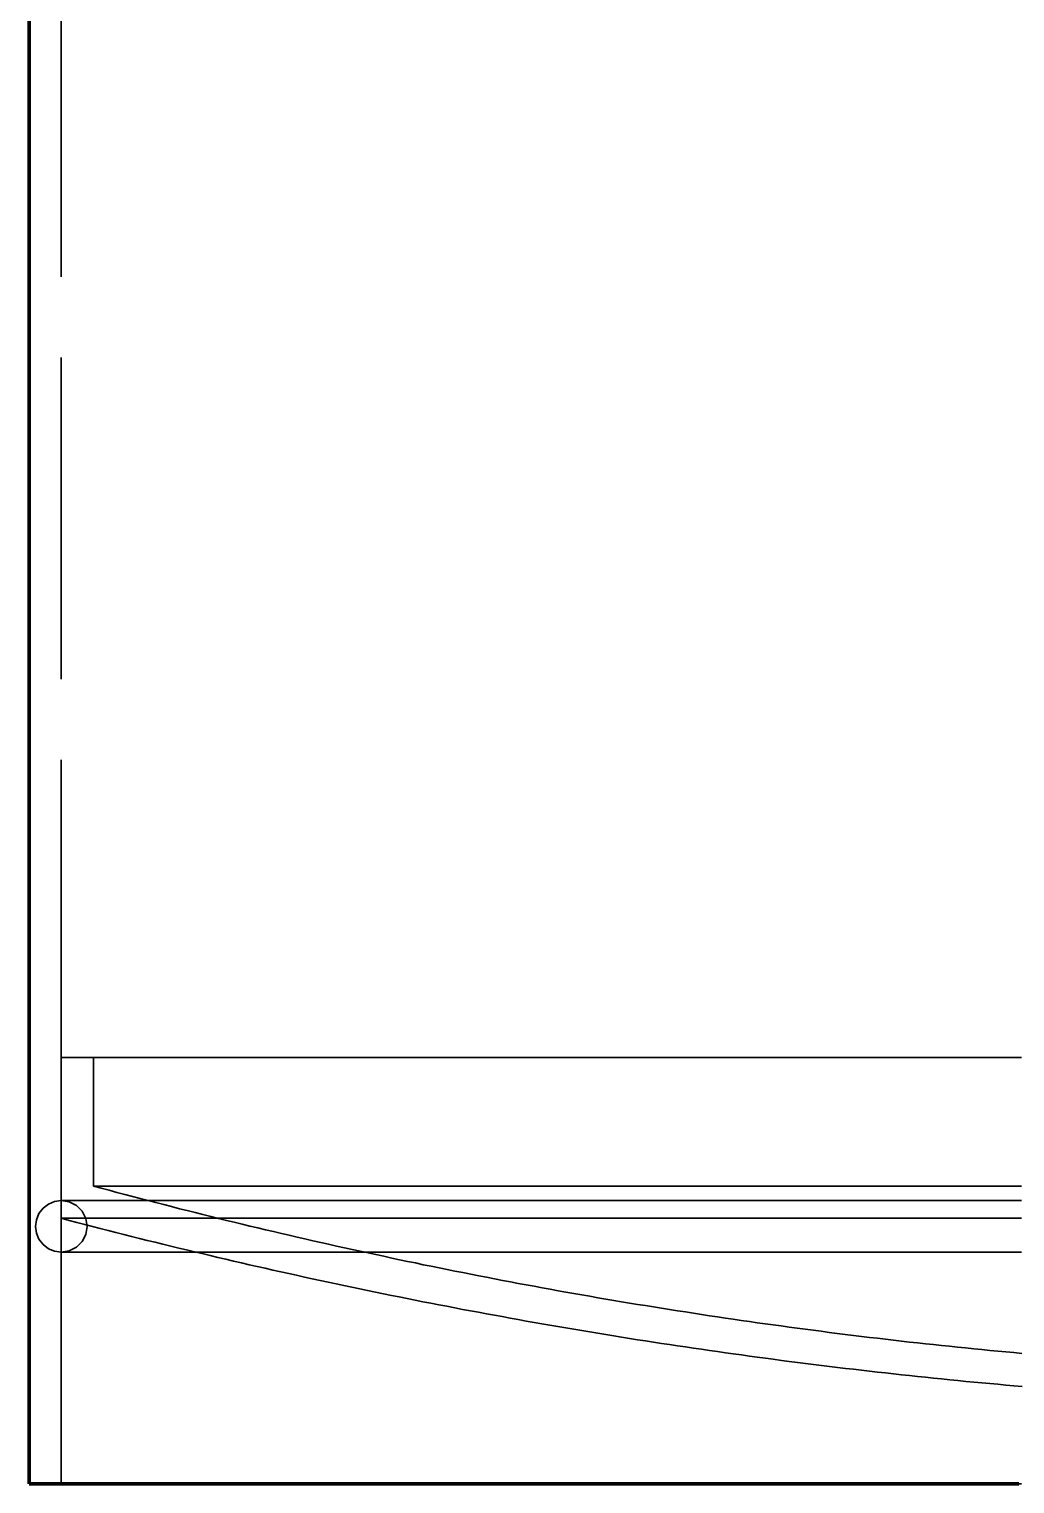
# Model space of a CAD drawing. Header units: millimetres. Extents: x 0 to 2208, y 0 to 420.
# Drawn here: x 170.65 to 182.9, y 120.98 to 139.06 of the extents above; entities that cross this region are included whole.
import ezdxf

# ---------------------------------------------------------------- set-up
doc = ezdxf.new("R2010")
doc.units = ezdxf.units.MM
doc.linetypes.add('IRAM-E-TRAZOS', pattern=[5, 4, -1])
doc.layers.add('01-VISIBLE', color=7, linetype='CONTINUOUS', lineweight=70)
doc.layers.add('02-OCULTA', color=4, linetype='IRAM-E-TRAZOS', lineweight=35)

msp = doc.modelspace()

# ---------------------------------------------------------------- linework, layer by layer
at = {"layer": '01-VISIBLE'}
msp.add_line((170.647, 120.979), (170.647, 147.114), dxfattribs=at)
msp.add_lwpolyline([(170.647, 120.979), (170.747, 120.979), (170.847, 120.979), (170.947, 120.979), (171.047, 120.979), (171.147, 120.979), (171.247, 120.979), (171.347, 120.979), (171.447, 120.979), (171.547, 120.979), (171.647, 120.979), (171.747, 120.979), (171.847, 120.979), (171.947, 120.979), (172.047, 120.979), (172.147, 120.979), (172.247, 120.979), (172.347, 120.979), (172.447, 120.979), (172.547, 120.979), (172.647, 120.979), (172.747, 120.979), (172.847, 120.979), (172.947, 120.979), (173.047, 120.979), (173.147, 120.979), (173.247, 120.979), (173.347, 120.979), (173.447, 120.979), (173.547, 120.979), (173.647, 120.979), (173.747, 120.979), (173.847, 120.979), (173.947, 120.979), (174.047, 120.979), (174.147, 120.979), (174.247, 120.979), (174.347, 120.979), (174.447, 120.979), (174.547, 120.979), (174.647, 120.979), (174.747, 120.979), (174.847, 120.979), (174.947, 120.979), (175.047, 120.979), (175.147, 120.979), (175.247, 120.979), (175.347, 120.979), (175.447, 120.979), (175.547, 120.979), (175.647, 120.979), (175.747, 120.979), (175.847, 120.979), (175.947, 120.979), (176.047, 120.979), (176.147, 120.979), (176.247, 120.979), (176.347, 120.979), (176.447, 120.979), (176.547, 120.979), (176.647, 120.979), (176.747, 120.979), (176.847, 120.979), (176.947, 120.979), (177.047, 120.979), (177.147, 120.979), (177.247, 120.979), (177.347, 120.979), (177.447, 120.979), (177.547, 120.979), (177.647, 120.979), (177.747, 120.979), (177.847, 120.979), (177.947, 120.979), (178.047, 120.979), (178.147, 120.979), (178.247, 120.979), (178.347, 120.979), (178.447, 120.979), (178.547, 120.979), (178.647, 120.979), (178.747, 120.979), (178.847, 120.979), (178.947, 120.979), (179.047, 120.979), (179.147, 120.979), (179.247, 120.979), (179.347, 120.979), (179.447, 120.979), (179.547, 120.979), (179.647, 120.979), (179.747, 120.979), (179.847, 120.979), (179.947, 120.979), (180.047, 120.979), (180.147, 120.979), (180.247, 120.979), (180.347, 120.979), (180.447, 120.979), (180.547, 120.979), (180.647, 120.979), (180.747, 120.979), (180.847, 120.979), (180.947, 120.979), (181.047, 120.979), (181.147, 120.979), (181.247, 120.979), (181.347, 120.979), (181.447, 120.979), (181.547, 120.979), (181.647, 120.979), (181.747, 120.979), (181.847, 120.979), (181.947, 120.979), (182.047, 120.979), (182.147, 120.979), (182.247, 120.979), (182.347, 120.979), (182.447, 120.979), (182.547, 120.979), (182.647, 120.979), (182.747, 120.979), (182.847, 120.979), (182.947, 120.979)], dxfattribs=at)
at = {"layer": '02-OCULTA'}
for p, q in [((171.047, 120.979), (171.047, 217.391)), ((171.047, 124.279), (171.047, 126.279)), ((171.447, 126.279), (171.447, 124.679))]:
    msp.add_line(p, q, dxfattribs=at)
for points in [[(182.981, 126.279), (182.88, 126.279), (182.78, 126.279), (182.68, 126.279), (182.579, 126.279), (182.479, 126.279), (182.379, 126.279), (182.279, 126.279), (182.178, 126.279), (182.078, 126.279), (181.978, 126.279), (181.878, 126.279), (181.777, 126.279), (181.677, 126.279), (181.577, 126.279), (181.476, 126.279), (181.376, 126.279), (181.276, 126.279), (181.176, 126.279), (181.075, 126.279), (180.975, 126.279), (180.875, 126.279), (180.774, 126.279), (180.674, 126.279), (180.574, 126.279), (180.474, 126.279), (180.373, 126.279), (180.273, 126.279), (180.173, 126.279), (180.072, 126.279), (179.972, 126.279), (179.872, 126.279), (179.772, 126.279), (179.671, 126.279), (179.571, 126.279), (179.471, 126.279), (179.37, 126.279), (179.27, 126.279), (179.17, 126.279), (179.07, 126.279), (178.969, 126.279), (178.869, 126.279), (178.769, 126.279), (178.668, 126.279), (178.568, 126.279), (178.468, 126.279), (178.368, 126.279), (178.267, 126.279), (178.167, 126.279), (178.067, 126.279), (177.966, 126.279), (177.866, 126.279), (177.766, 126.279), (177.666, 126.279), (177.565, 126.279), (177.465, 126.279), (177.365, 126.279), (177.265, 126.279), (177.164, 126.279), (177.064, 126.279), (176.964, 126.279), (176.863, 126.279), (176.763, 126.279), (176.663, 126.279), (176.563, 126.279), (176.462, 126.279), (176.362, 126.279), (176.262, 126.279), (176.161, 126.279), (176.061, 126.279), (175.961, 126.279), (175.861, 126.279), (175.76, 126.279), (175.66, 126.279), (175.56, 126.279), (175.459, 126.279), (175.359, 126.279), (175.259, 126.279), (175.159, 126.279), (175.058, 126.279), (174.958, 126.279), (174.858, 126.279), (174.757, 126.279), (174.657, 126.279), (174.557, 126.279), (174.457, 126.279), (174.356, 126.279), (174.256, 126.279), (174.156, 126.279), (174.055, 126.279), (173.955, 126.279), (173.855, 126.279), (173.755, 126.279), (173.654, 126.279), (173.554, 126.279), (173.454, 126.279), (173.353, 126.279), (173.253, 126.279), (173.153, 126.279), (173.053, 126.279), (172.952, 126.279), (172.852, 126.279), (172.752, 126.279), (172.652, 126.279), (172.551, 126.279), (172.451, 126.279), (172.351, 126.279), (172.25, 126.279), (172.15, 126.279), (172.05, 126.279), (171.95, 126.279), (171.849, 126.279), (171.749, 126.279), (171.649, 126.279), (171.548, 126.279), (171.448, 126.279), (171.348, 126.279), (171.248, 126.279), (171.147, 126.279), (171.047, 126.279)], [(171.047, 126.279), (171.147, 126.279), (171.247, 126.279), (171.347, 126.279), (171.447, 126.279), (171.547, 126.279), (171.647, 126.279), (171.747, 126.279), (171.847, 126.279), (171.947, 126.279), (172.047, 126.279), (172.147, 126.279), (172.247, 126.279), (172.347, 126.279), (172.447, 126.279), (172.547, 126.279), (172.647, 126.279), (172.747, 126.279), (172.847, 126.279), (172.947, 126.279), (173.047, 126.279), (173.147, 126.279), (173.247, 126.279), (173.347, 126.279), (173.447, 126.279), (173.547, 126.279), (173.647, 126.279), (173.747, 126.279), (173.847, 126.279), (173.947, 126.279), (174.047, 126.279), (174.147, 126.279), (174.247, 126.279), (174.347, 126.279), (174.447, 126.279), (174.547, 126.279), (174.647, 126.279), (174.747, 126.279), (174.847, 126.279), (174.947, 126.279), (175.047, 126.279), (175.147, 126.279), (175.247, 126.279), (175.347, 126.279), (175.447, 126.279), (175.547, 126.279), (175.647, 126.279), (175.747, 126.279), (175.847, 126.279), (175.947, 126.279), (176.047, 126.279), (176.147, 126.279), (176.247, 126.279), (176.347, 126.279), (176.447, 126.279), (176.547, 126.279), (176.647, 126.279), (176.747, 126.279), (176.847, 126.279), (176.947, 126.279), (177.047, 126.279), (177.147, 126.279), (177.247, 126.279), (177.347, 126.279), (177.447, 126.279), (177.547, 126.279), (177.647, 126.279), (177.747, 126.279), (177.847, 126.279), (177.947, 126.279), (178.047, 126.279), (178.147, 126.279), (178.247, 126.279), (178.347, 126.279), (178.447, 126.279), (178.547, 126.279), (178.647, 126.279), (178.747, 126.279), (178.847, 126.279), (178.947, 126.279), (179.047, 126.279), (179.147, 126.279), (179.247, 126.279), (179.347, 126.279), (179.447, 126.279), (179.547, 126.279), (179.647, 126.279), (179.747, 126.279), (179.847, 126.279), (179.947, 126.279), (180.047, 126.279), (180.147, 126.279), (180.247, 126.279), (180.347, 126.279), (180.447, 126.279), (180.547, 126.279), (180.647, 126.279), (180.747, 126.279), (180.847, 126.279), (180.947, 126.279), (181.047, 126.279), (181.147, 126.279), (181.247, 126.279), (181.347, 126.279), (181.447, 126.279), (181.547, 126.279), (181.647, 126.279), (181.747, 126.279), (181.847, 126.279), (181.947, 126.279), (182.047, 126.279), (182.147, 126.279), (182.247, 126.279), (182.347, 126.279), (182.447, 126.279), (182.547, 126.279), (182.647, 126.279), (182.747, 126.279), (182.847, 126.279), (182.947, 126.279)], [(182.98, 126.279), (182.88, 126.279), (182.78, 126.279), (182.679, 126.279), (182.579, 126.279), (182.479, 126.279), (182.379, 126.279), (182.278, 126.279), (182.178, 126.279), (182.078, 126.279), (181.977, 126.279), (181.877, 126.279), (181.777, 126.279), (181.676, 126.279), (181.576, 126.279), (181.476, 126.279), (181.376, 126.279), (181.275, 126.279), (181.175, 126.279), (181.075, 126.279), (180.974, 126.279), (180.874, 126.279), (180.774, 126.279), (180.674, 126.279), (180.573, 126.279), (180.473, 126.279), (180.373, 126.279), (180.272, 126.279), (180.172, 126.279), (180.072, 126.279), (179.972, 126.279), (179.871, 126.279), (179.771, 126.279), (179.671, 126.279), (179.57, 126.279), (179.47, 126.279), (179.37, 126.279), (179.27, 126.279), (179.169, 126.279), (179.069, 126.279), (178.969, 126.279), (178.868, 126.279), (178.768, 126.279), (178.668, 126.279), (178.568, 126.279), (178.467, 126.279), (178.367, 126.279), (178.267, 126.279), (178.166, 126.279), (178.066, 126.279), (177.966, 126.279), (177.865, 126.279), (177.765, 126.279), (177.665, 126.279), (177.565, 126.279), (177.464, 126.279), (177.364, 126.279), (177.264, 126.279), (177.163, 126.279), (177.063, 126.279), (176.963, 126.279), (176.863, 126.279), (176.762, 126.279), (176.662, 126.279), (176.562, 126.279), (176.461, 126.279), (176.361, 126.279), (176.261, 126.279), (176.161, 126.279), (176.06, 126.279), (175.96, 126.279), (175.86, 126.279), (175.759, 126.279), (175.659, 126.279), (175.559, 126.279), (175.459, 126.279), (175.358, 126.279), (175.258, 126.279), (175.158, 126.279), (175.057, 126.279), (174.957, 126.279), (174.857, 126.279), (174.757, 126.279), (174.656, 126.279), (174.556, 126.279), (174.456, 126.279), (174.355, 126.279), (174.255, 126.279), (174.155, 126.279), (174.055, 126.279), (173.954, 126.279), (173.854, 126.279), (173.754, 126.279), (173.653, 126.279), (173.553, 126.279), (173.453, 126.279), (173.352, 126.279), (173.252, 126.279), (173.152, 126.279), (173.052, 126.279), (172.951, 126.279), (172.851, 126.279), (172.751, 126.279), (172.65, 126.279), (172.55, 126.279), (172.45, 126.279), (172.35, 126.279), (172.249, 126.279), (172.149, 126.279), (172.049, 126.279), (171.948, 126.279), (171.848, 126.279), (171.748, 126.279), (171.648, 126.279), (171.547, 126.279), (171.447, 126.279)], [(171.447, 126.279), (171.547, 126.279), (171.647, 126.279), (171.747, 126.279), (171.847, 126.279), (171.947, 126.279), (172.047, 126.279), (172.147, 126.279), (172.247, 126.279), (172.347, 126.279), (172.447, 126.279), (172.547, 126.279), (172.647, 126.279), (172.747, 126.279), (172.847, 126.279), (172.947, 126.279), (173.047, 126.279), (173.147, 126.279), (173.247, 126.279), (173.347, 126.279), (173.447, 126.279), (173.547, 126.279), (173.647, 126.279), (173.747, 126.279), (173.847, 126.279), (173.947, 126.279), (174.047, 126.279), (174.147, 126.279), (174.247, 126.279), (174.347, 126.279), (174.447, 126.279), (174.547, 126.279), (174.647, 126.279), (174.747, 126.279), (174.847, 126.279), (174.947, 126.279), (175.047, 126.279), (175.147, 126.279), (175.247, 126.279), (175.347, 126.279), (175.447, 126.279), (175.547, 126.279), (175.647, 126.279), (175.747, 126.279), (175.847, 126.279), (175.947, 126.279), (176.047, 126.279), (176.147, 126.279), (176.247, 126.279), (176.347, 126.279), (176.447, 126.279), (176.547, 126.279), (176.647, 126.279), (176.747, 126.279), (176.847, 126.279), (176.947, 126.279), (177.047, 126.279), (177.147, 126.279), (177.247, 126.279), (177.347, 126.279), (177.447, 126.279), (177.547, 126.279), (177.647, 126.279), (177.747, 126.279), (177.847, 126.279), (177.947, 126.279), (178.047, 126.279), (178.147, 126.279), (178.247, 126.279), (178.347, 126.279), (178.447, 126.279), (178.547, 126.279), (178.647, 126.279), (178.747, 126.279), (178.847, 126.279), (178.947, 126.279), (179.047, 126.279), (179.147, 126.279), (179.247, 126.279), (179.347, 126.279), (179.447, 126.279), (179.547, 126.279), (179.647, 126.279), (179.747, 126.279), (179.847, 126.279), (179.947, 126.279), (180.047, 126.279), (180.147, 126.279), (180.247, 126.279), (180.347, 126.279), (180.447, 126.279), (180.547, 126.279), (180.647, 126.279), (180.747, 126.279), (180.847, 126.279), (180.947, 126.279), (181.047, 126.279), (181.147, 126.279), (181.247, 126.279), (181.347, 126.279), (181.447, 126.279), (181.547, 126.279), (181.647, 126.279), (181.747, 126.279), (181.847, 126.279), (181.947, 126.279), (182.047, 126.279), (182.147, 126.279), (182.247, 126.279), (182.347, 126.279), (182.447, 126.279), (182.547, 126.279), (182.647, 126.279), (182.747, 126.279), (182.847, 126.279), (182.947, 126.279)], [(182.98, 124.679), (182.88, 124.679), (182.78, 124.679), (182.679, 124.679), (182.579, 124.679), (182.479, 124.679), (182.379, 124.679), (182.278, 124.679), (182.178, 124.679), (182.078, 124.679), (181.977, 124.679), (181.877, 124.679), (181.777, 124.679), (181.676, 124.679), (181.576, 124.679), (181.476, 124.679), (181.376, 124.679), (181.275, 124.679), (181.175, 124.679), (181.075, 124.679), (180.974, 124.679), (180.874, 124.679), (180.774, 124.679), (180.674, 124.679), (180.573, 124.679), (180.473, 124.679), (180.373, 124.679), (180.272, 124.679), (180.172, 124.679), (180.072, 124.679), (179.972, 124.679), (179.871, 124.679), (179.771, 124.679), (179.671, 124.679), (179.57, 124.679), (179.47, 124.679), (179.37, 124.679), (179.27, 124.679), (179.169, 124.679), (179.069, 124.679), (178.969, 124.679), (178.868, 124.679), (178.768, 124.679), (178.668, 124.679), (178.568, 124.679), (178.467, 124.679), (178.367, 124.679), (178.267, 124.679), (178.166, 124.679), (178.066, 124.679), (177.966, 124.679), (177.865, 124.679), (177.765, 124.679), (177.665, 124.679), (177.565, 124.679), (177.464, 124.679), (177.364, 124.679), (177.264, 124.679), (177.163, 124.679), (177.063, 124.679), (176.963, 124.679), (176.863, 124.679), (176.762, 124.679), (176.662, 124.679), (176.562, 124.679), (176.461, 124.679), (176.361, 124.679), (176.261, 124.679), (176.161, 124.679), (176.06, 124.679), (175.96, 124.679), (175.86, 124.679), (175.759, 124.679), (175.659, 124.679), (175.559, 124.679), (175.459, 124.679), (175.358, 124.679), (175.258, 124.679), (175.158, 124.679), (175.057, 124.679), (174.957, 124.679), (174.857, 124.679), (174.757, 124.679), (174.656, 124.679), (174.556, 124.679), (174.456, 124.679), (174.355, 124.679), (174.255, 124.679), (174.155, 124.679), (174.055, 124.679), (173.954, 124.679), (173.854, 124.679), (173.754, 124.679), (173.653, 124.679), (173.553, 124.679), (173.453, 124.679), (173.352, 124.679), (173.252, 124.679), (173.152, 124.679), (173.052, 124.679), (172.951, 124.679), (172.851, 124.679), (172.751, 124.679), (172.65, 124.679), (172.55, 124.679), (172.45, 124.679), (172.35, 124.679), (172.249, 124.679), (172.149, 124.679), (172.049, 124.679), (171.948, 124.679), (171.848, 124.679), (171.748, 124.679), (171.648, 124.679), (171.547, 124.679), (171.447, 124.679)], [(171.447, 124.679), (171.547, 124.679), (171.647, 124.679), (171.747, 124.679), (171.847, 124.679), (171.947, 124.679), (172.047, 124.679), (172.147, 124.679), (172.247, 124.679), (172.347, 124.679), (172.447, 124.679), (172.547, 124.679), (172.647, 124.679), (172.747, 124.679), (172.847, 124.679), (172.947, 124.679), (173.047, 124.679), (173.147, 124.679), (173.247, 124.679), (173.347, 124.679), (173.447, 124.679), (173.547, 124.679), (173.647, 124.679), (173.747, 124.679), (173.847, 124.679), (173.947, 124.679), (174.047, 124.679), (174.147, 124.679), (174.247, 124.679), (174.347, 124.679), (174.447, 124.679), (174.547, 124.679), (174.647, 124.679), (174.747, 124.679), (174.847, 124.679), (174.947, 124.679), (175.047, 124.679), (175.147, 124.679), (175.247, 124.679), (175.347, 124.679), (175.447, 124.679), (175.547, 124.679), (175.647, 124.679), (175.747, 124.679), (175.847, 124.679), (175.947, 124.679), (176.047, 124.679), (176.147, 124.679), (176.247, 124.679), (176.347, 124.679), (176.447, 124.679), (176.547, 124.679), (176.647, 124.679), (176.747, 124.679), (176.847, 124.679), (176.947, 124.679), (177.047, 124.679), (177.147, 124.679), (177.247, 124.679), (177.347, 124.679), (177.447, 124.679), (177.547, 124.679), (177.647, 124.679), (177.747, 124.679), (177.847, 124.679), (177.947, 124.679), (178.047, 124.679), (178.147, 124.679), (178.247, 124.679), (178.347, 124.679), (178.447, 124.679), (178.547, 124.679), (178.647, 124.679), (178.747, 124.679), (178.847, 124.679), (178.947, 124.679), (179.047, 124.679), (179.147, 124.679), (179.247, 124.679), (179.347, 124.679), (179.447, 124.679), (179.547, 124.679), (179.647, 124.679), (179.747, 124.679), (179.847, 124.679), (179.947, 124.679), (180.047, 124.679), (180.147, 124.679), (180.247, 124.679), (180.347, 124.679), (180.447, 124.679), (180.547, 124.679), (180.647, 124.679), (180.747, 124.679), (180.847, 124.679), (180.947, 124.679), (181.047, 124.679), (181.147, 124.679), (181.247, 124.679), (181.347, 124.679), (181.447, 124.679), (181.547, 124.679), (181.647, 124.679), (181.747, 124.679), (181.847, 124.679), (181.947, 124.679), (182.047, 124.679), (182.147, 124.679), (182.247, 124.679), (182.347, 124.679), (182.447, 124.679), (182.547, 124.679), (182.647, 124.679), (182.747, 124.679), (182.847, 124.679), (182.947, 124.679)], [(171.447, 124.679), (171.544, 124.652), (171.641, 124.627), (171.738, 124.601), (171.835, 124.575), (171.932, 124.55), (172.029, 124.524), (172.126, 124.499), (172.223, 124.474), (172.32, 124.449), (172.418, 124.424), (172.515, 124.399), (172.612, 124.375), (172.709, 124.35), (172.807, 124.326), (172.904, 124.302), (173.002, 124.278), (173.099, 124.254), (173.196, 124.23), (173.294, 124.207), (173.392, 124.183), (173.489, 124.16), (173.587, 124.137), (173.684, 124.114), (173.782, 124.091), (173.88, 124.068), (173.978, 124.046), (174.075, 124.023), (174.173, 124.001), (174.271, 123.979), (174.369, 123.957), (174.467, 123.935), (174.565, 123.913), (174.663, 123.891), (174.761, 123.87), (174.859, 123.849), (174.957, 123.828), (175.055, 123.807), (175.153, 123.786), (175.251, 123.765), (175.349, 123.744), (175.448, 123.724), (175.546, 123.703), (175.644, 123.683), (175.743, 123.663), (175.841, 123.643), (175.939, 123.624), (176.038, 123.604), (176.136, 123.585), (176.235, 123.565), (176.333, 123.546), (176.432, 123.527), (176.53, 123.508), (176.629, 123.49), (176.727, 123.471), (176.826, 123.453), (176.925, 123.434), (177.023, 123.416), (177.122, 123.398), (177.221, 123.38), (177.319, 123.363), (177.418, 123.345), (177.517, 123.328), (177.616, 123.31), (177.715, 123.293), (177.814, 123.276), (177.913, 123.259), (178.011, 123.243), (178.11, 123.226), (178.209, 123.21), (178.308, 123.194), (178.407, 123.178), (178.507, 123.162), (178.606, 123.146), (178.705, 123.13), (178.804, 123.115), (178.903, 123.099), (179.002, 123.084), (179.101, 123.069), (179.201, 123.054), (179.3, 123.04), (179.399, 123.025), (179.498, 123.011), (179.598, 122.996), (179.697, 122.982), (179.796, 122.968), (179.896, 122.954), (179.995, 122.941), (180.095, 122.927), (180.194, 122.914), (180.293, 122.901), (180.393, 122.888), (180.492, 122.875), (180.592, 122.862), (180.691, 122.849), (180.791, 122.837), (180.891, 122.824), (180.99, 122.812), (181.09, 122.8), (181.189, 122.788), (181.289, 122.777), (181.389, 122.765), (181.488, 122.754), (181.588, 122.742), (181.688, 122.731), (181.788, 122.72), (181.887, 122.71), (181.987, 122.699), (182.087, 122.689), (182.187, 122.678), (182.286, 122.668), (182.386, 122.658), (182.486, 122.648), (182.586, 122.638), (182.686, 122.629), (182.786, 122.619), (182.886, 122.61), (182.986, 122.601)], [(171.047, 124.499), (170.964, 124.488), (170.887, 124.456), (170.821, 124.405), (170.77, 124.339), (170.738, 124.261), (170.727, 124.179)], [(182.981, 124.499), (182.88, 124.499), (182.78, 124.499), (182.68, 124.499), (182.579, 124.499), (182.479, 124.499), (182.379, 124.499), (182.279, 124.499), (182.178, 124.499), (182.078, 124.499), (181.978, 124.499), (181.878, 124.499), (181.777, 124.499), (181.677, 124.499), (181.577, 124.499), (181.476, 124.499), (181.376, 124.499), (181.276, 124.499), (181.176, 124.499), (181.075, 124.499), (180.975, 124.499), (180.875, 124.499), (180.774, 124.499), (180.674, 124.499), (180.574, 124.499), (180.474, 124.499), (180.373, 124.499), (180.273, 124.499), (180.173, 124.499), (180.072, 124.499), (179.972, 124.499), (179.872, 124.499), (179.772, 124.499), (179.671, 124.499), (179.571, 124.499), (179.471, 124.499), (179.37, 124.499), (179.27, 124.499), (179.17, 124.499), (179.07, 124.499), (178.969, 124.499), (178.869, 124.499), (178.769, 124.499), (178.668, 124.499), (178.568, 124.499), (178.468, 124.499), (178.368, 124.499), (178.267, 124.499), (178.167, 124.499), (178.067, 124.499), (177.966, 124.499), (177.866, 124.499), (177.766, 124.499), (177.666, 124.499), (177.565, 124.499), (177.465, 124.499), (177.365, 124.499), (177.265, 124.499), (177.164, 124.499), (177.064, 124.499), (176.964, 124.499), (176.863, 124.499), (176.763, 124.499), (176.663, 124.499), (176.563, 124.499), (176.462, 124.499), (176.362, 124.499), (176.262, 124.499), (176.161, 124.499), (176.061, 124.499), (175.961, 124.499), (175.861, 124.499), (175.76, 124.499), (175.66, 124.499), (175.56, 124.499), (175.459, 124.499), (175.359, 124.499), (175.259, 124.499), (175.159, 124.499), (175.058, 124.499), (174.958, 124.499), (174.858, 124.499), (174.757, 124.499), (174.657, 124.499), (174.557, 124.499), (174.457, 124.499), (174.356, 124.499), (174.256, 124.499), (174.156, 124.499), (174.055, 124.499), (173.955, 124.499), (173.855, 124.499), (173.755, 124.499), (173.654, 124.499), (173.554, 124.499), (173.454, 124.499), (173.353, 124.499), (173.253, 124.499), (173.153, 124.499), (173.053, 124.499), (172.952, 124.499), (172.852, 124.499), (172.752, 124.499), (172.652, 124.499), (172.551, 124.499), (172.451, 124.499), (172.351, 124.499), (172.25, 124.499), (172.15, 124.499), (172.05, 124.499), (171.95, 124.499), (171.849, 124.499), (171.749, 124.499), (171.649, 124.499), (171.548, 124.499), (171.448, 124.499), (171.348, 124.499), (171.248, 124.499), (171.147, 124.499), (171.047, 124.499)], [(182.947, 124.499), (182.847, 124.499), (182.747, 124.499), (182.647, 124.499), (182.547, 124.499), (182.447, 124.499), (182.347, 124.499), (182.247, 124.499), (182.147, 124.499), (182.047, 124.499), (181.947, 124.499), (181.847, 124.499), (181.747, 124.499), (181.647, 124.499), (181.547, 124.499), (181.447, 124.499), (181.347, 124.499), (181.247, 124.499), (181.147, 124.499), (181.047, 124.499), (180.947, 124.499), (180.847, 124.499), (180.747, 124.499), (180.647, 124.499), (180.547, 124.499), (180.447, 124.499), (180.347, 124.499), (180.247, 124.499), (180.147, 124.499), (180.047, 124.499), (179.947, 124.499), (179.847, 124.499), (179.747, 124.499), (179.647, 124.499), (179.547, 124.499), (179.447, 124.499), (179.347, 124.499), (179.247, 124.499), (179.147, 124.499), (179.047, 124.499), (178.947, 124.499), (178.847, 124.499), (178.747, 124.499), (178.647, 124.499), (178.547, 124.499), (178.447, 124.499), (178.347, 124.499), (178.247, 124.499), (178.147, 124.499), (178.047, 124.499), (177.947, 124.499), (177.847, 124.499), (177.747, 124.499), (177.647, 124.499), (177.547, 124.499), (177.447, 124.499), (177.347, 124.499), (177.247, 124.499), (177.147, 124.499), (177.047, 124.499), (176.947, 124.499), (176.847, 124.499), (176.747, 124.499), (176.647, 124.499), (176.547, 124.499), (176.447, 124.499), (176.347, 124.499), (176.247, 124.499), (176.147, 124.499), (176.047, 124.499), (175.947, 124.499), (175.847, 124.499), (175.747, 124.499), (175.647, 124.499), (175.547, 124.499), (175.447, 124.499), (175.347, 124.499), (175.247, 124.499), (175.147, 124.499), (175.047, 124.499), (174.947, 124.499), (174.847, 124.499), (174.747, 124.499), (174.647, 124.499), (174.547, 124.499), (174.447, 124.499), (174.347, 124.499), (174.247, 124.499), (174.147, 124.499), (174.047, 124.499), (173.947, 124.499), (173.847, 124.499), (173.747, 124.499), (173.647, 124.499), (173.547, 124.499), (173.447, 124.499), (173.347, 124.499), (173.247, 124.499), (173.147, 124.499), (173.047, 124.499), (172.947, 124.499), (172.847, 124.499), (172.747, 124.499), (172.647, 124.499), (172.547, 124.499), (172.447, 124.499), (172.347, 124.499), (172.247, 124.499), (172.147, 124.499), (172.047, 124.499), (171.947, 124.499), (171.847, 124.499), (171.747, 124.499), (171.647, 124.499), (171.547, 124.499), (171.447, 124.499), (171.347, 124.499), (171.247, 124.499), (171.147, 124.499), (171.047, 124.499)], [(171.047, 124.499), (171.146, 124.483), (171.235, 124.437), (171.306, 124.367), (171.351, 124.277), (171.367, 124.179), (171.351, 124.08), (171.306, 123.99), (171.235, 123.92), (171.146, 123.874), (171.047, 123.859)], [(182.981, 124.279), (182.88, 124.279), (182.78, 124.279), (182.68, 124.279), (182.579, 124.279), (182.479, 124.279), (182.379, 124.279), (182.279, 124.279), (182.178, 124.279), (182.078, 124.279), (181.978, 124.279), (181.878, 124.279), (181.777, 124.279), (181.677, 124.279), (181.577, 124.279), (181.476, 124.279), (181.376, 124.279), (181.276, 124.279), (181.176, 124.279), (181.075, 124.279), (180.975, 124.279), (180.875, 124.279), (180.774, 124.279), (180.674, 124.279), (180.574, 124.279), (180.474, 124.279), (180.373, 124.279), (180.273, 124.279), (180.173, 124.279), (180.072, 124.279), (179.972, 124.279), (179.872, 124.279), (179.772, 124.279), (179.671, 124.279), (179.571, 124.279), (179.471, 124.279), (179.37, 124.279), (179.27, 124.279), (179.17, 124.279), (179.07, 124.279), (178.969, 124.279), (178.869, 124.279), (178.769, 124.279), (178.668, 124.279), (178.568, 124.279), (178.468, 124.279), (178.368, 124.279), (178.267, 124.279), (178.167, 124.279), (178.067, 124.279), (177.966, 124.279), (177.866, 124.279), (177.766, 124.279), (177.666, 124.279), (177.565, 124.279), (177.465, 124.279), (177.365, 124.279), (177.265, 124.279), (177.164, 124.279), (177.064, 124.279), (176.964, 124.279), (176.863, 124.279), (176.763, 124.279), (176.663, 124.279), (176.563, 124.279), (176.462, 124.279), (176.362, 124.279), (176.262, 124.279), (176.161, 124.279), (176.061, 124.279), (175.961, 124.279), (175.861, 124.279), (175.76, 124.279), (175.66, 124.279), (175.56, 124.279), (175.459, 124.279), (175.359, 124.279), (175.259, 124.279), (175.159, 124.279), (175.058, 124.279), (174.958, 124.279), (174.858, 124.279), (174.757, 124.279), (174.657, 124.279), (174.557, 124.279), (174.457, 124.279), (174.356, 124.279), (174.256, 124.279), (174.156, 124.279), (174.055, 124.279), (173.955, 124.279), (173.855, 124.279), (173.755, 124.279), (173.654, 124.279), (173.554, 124.279), (173.454, 124.279), (173.353, 124.279), (173.253, 124.279), (173.153, 124.279), (173.053, 124.279), (172.952, 124.279), (172.852, 124.279), (172.752, 124.279), (172.652, 124.279), (172.551, 124.279), (172.451, 124.279), (172.351, 124.279), (172.25, 124.279), (172.15, 124.279), (172.05, 124.279), (171.95, 124.279), (171.849, 124.279), (171.749, 124.279), (171.649, 124.279), (171.548, 124.279), (171.448, 124.279), (171.348, 124.279), (171.248, 124.279), (171.147, 124.279), (171.047, 124.279)], [(171.047, 124.279), (171.147, 124.279), (171.247, 124.279), (171.347, 124.279), (171.447, 124.279), (171.547, 124.279), (171.647, 124.279), (171.747, 124.279), (171.847, 124.279), (171.947, 124.279), (172.047, 124.279), (172.147, 124.279), (172.247, 124.279), (172.347, 124.279), (172.447, 124.279), (172.547, 124.279), (172.647, 124.279), (172.747, 124.279), (172.847, 124.279), (172.947, 124.279), (173.047, 124.279), (173.147, 124.279), (173.247, 124.279), (173.347, 124.279), (173.447, 124.279), (173.547, 124.279), (173.647, 124.279), (173.747, 124.279), (173.847, 124.279), (173.947, 124.279), (174.047, 124.279), (174.147, 124.279), (174.247, 124.279), (174.347, 124.279), (174.447, 124.279), (174.547, 124.279), (174.647, 124.279), (174.747, 124.279), (174.847, 124.279), (174.947, 124.279), (175.047, 124.279), (175.147, 124.279), (175.247, 124.279), (175.347, 124.279), (175.447, 124.279), (175.547, 124.279), (175.647, 124.279), (175.747, 124.279), (175.847, 124.279), (175.947, 124.279), (176.047, 124.279), (176.147, 124.279), (176.247, 124.279), (176.347, 124.279), (176.447, 124.279), (176.547, 124.279), (176.647, 124.279), (176.747, 124.279), (176.847, 124.279), (176.947, 124.279), (177.047, 124.279), (177.147, 124.279), (177.247, 124.279), (177.347, 124.279), (177.447, 124.279), (177.547, 124.279), (177.647, 124.279), (177.747, 124.279), (177.847, 124.279), (177.947, 124.279), (178.047, 124.279), (178.147, 124.279), (178.247, 124.279), (178.347, 124.279), (178.447, 124.279), (178.547, 124.279), (178.647, 124.279), (178.747, 124.279), (178.847, 124.279), (178.947, 124.279), (179.047, 124.279), (179.147, 124.279), (179.247, 124.279), (179.347, 124.279), (179.447, 124.279), (179.547, 124.279), (179.647, 124.279), (179.747, 124.279), (179.847, 124.279), (179.947, 124.279), (180.047, 124.279), (180.147, 124.279), (180.247, 124.279), (180.347, 124.279), (180.447, 124.279), (180.547, 124.279), (180.647, 124.279), (180.747, 124.279), (180.847, 124.279), (180.947, 124.279), (181.047, 124.279), (181.147, 124.279), (181.247, 124.279), (181.347, 124.279), (181.447, 124.279), (181.547, 124.279), (181.647, 124.279), (181.747, 124.279), (181.847, 124.279), (181.947, 124.279), (182.047, 124.279), (182.147, 124.279), (182.247, 124.279), (182.347, 124.279), (182.447, 124.279), (182.547, 124.279), (182.647, 124.279), (182.747, 124.279), (182.847, 124.279), (182.947, 124.279)], [(171.047, 124.279), (171.144, 124.253), (171.241, 124.228), (171.338, 124.202), (171.435, 124.177), (171.532, 124.152), (171.63, 124.127), (171.727, 124.103), (171.824, 124.078), (171.921, 124.054), (172.019, 124.029), (172.116, 124.005), (172.213, 123.981), (172.311, 123.957), (172.408, 123.933), (172.506, 123.91), (172.603, 123.886), (172.701, 123.863), (172.798, 123.84), (172.896, 123.816), (172.993, 123.793), (173.091, 123.771), (173.189, 123.748), (173.286, 123.725), (173.384, 123.703), (173.482, 123.681), (173.58, 123.658), (173.678, 123.636), (173.776, 123.614), (173.873, 123.593), (173.971, 123.571), (174.069, 123.549), (174.167, 123.528), (174.265, 123.507), (174.363, 123.486), (174.462, 123.465), (174.56, 123.444), (174.658, 123.423), (174.756, 123.403), (174.854, 123.382), (174.952, 123.362), (175.051, 123.342), (175.149, 123.322), (175.247, 123.302), (175.346, 123.282), (175.444, 123.263), (175.542, 123.243), (175.641, 123.224), (175.739, 123.205), (175.838, 123.186), (175.936, 123.167), (176.035, 123.148), (176.133, 123.13), (176.232, 123.111), (176.33, 123.093), (176.429, 123.075), (176.528, 123.057), (176.626, 123.039), (176.725, 123.021), (176.824, 123.003), (176.923, 122.986), (177.021, 122.968), (177.12, 122.951), (177.219, 122.934), (177.318, 122.917), (177.417, 122.9), (177.516, 122.884), (177.615, 122.867), (177.714, 122.851), (177.813, 122.835), (177.912, 122.819), (178.011, 122.803), (178.11, 122.787), (178.209, 122.771), (178.308, 122.756), (178.407, 122.74), (178.506, 122.725), (178.605, 122.71), (178.704, 122.695), (178.804, 122.68), (178.903, 122.666), (179.002, 122.651), (179.101, 122.637), (179.201, 122.622), (179.3, 122.608), (179.399, 122.594), (179.499, 122.581), (179.598, 122.567), (179.697, 122.554), (179.797, 122.54), (179.896, 122.527), (179.996, 122.514), (180.095, 122.501), (180.195, 122.488), (180.294, 122.475), (180.394, 122.463), (180.493, 122.451), (180.593, 122.438), (180.692, 122.426), (180.792, 122.414), (180.891, 122.403), (180.991, 122.391), (181.091, 122.38), (181.19, 122.368), (181.29, 122.357), (181.39, 122.346), (181.489, 122.335), (181.589, 122.324), (181.689, 122.314), (181.789, 122.303), (181.888, 122.293), (181.988, 122.283), (182.088, 122.273), (182.188, 122.263), (182.288, 122.253), (182.388, 122.244), (182.487, 122.234), (182.587, 122.225), (182.687, 122.216), (182.787, 122.207), (182.887, 122.198), (182.987, 122.189)], [(170.727, 124.179), (170.738, 124.096), (170.77, 124.019), (170.821, 123.952), (170.887, 123.901), (170.964, 123.869), (171.047, 123.859)], [(182.981, 123.859), (182.88, 123.859), (182.78, 123.859), (182.68, 123.859), (182.579, 123.859), (182.479, 123.859), (182.379, 123.859), (182.279, 123.859), (182.178, 123.859), (182.078, 123.859), (181.978, 123.859), (181.878, 123.859), (181.777, 123.859), (181.677, 123.859), (181.577, 123.859), (181.476, 123.859), (181.376, 123.859), (181.276, 123.859), (181.176, 123.859), (181.075, 123.859), (180.975, 123.859), (180.875, 123.859), (180.774, 123.859), (180.674, 123.859), (180.574, 123.859), (180.474, 123.859), (180.373, 123.859), (180.273, 123.859), (180.173, 123.859), (180.072, 123.859), (179.972, 123.859), (179.872, 123.859), (179.772, 123.859), (179.671, 123.859), (179.571, 123.859), (179.471, 123.859), (179.37, 123.859), (179.27, 123.859), (179.17, 123.859), (179.07, 123.859), (178.969, 123.859), (178.869, 123.859), (178.769, 123.859), (178.668, 123.859), (178.568, 123.859), (178.468, 123.859), (178.368, 123.859), (178.267, 123.859), (178.167, 123.859), (178.067, 123.859), (177.966, 123.859), (177.866, 123.859), (177.766, 123.859), (177.666, 123.859), (177.565, 123.859), (177.465, 123.859), (177.365, 123.859), (177.265, 123.859), (177.164, 123.859), (177.064, 123.859), (176.964, 123.859), (176.863, 123.859), (176.763, 123.859), (176.663, 123.859), (176.563, 123.859), (176.462, 123.859), (176.362, 123.859), (176.262, 123.859), (176.161, 123.859), (176.061, 123.859), (175.961, 123.859), (175.861, 123.859), (175.76, 123.859), (175.66, 123.859), (175.56, 123.859), (175.459, 123.859), (175.359, 123.859), (175.259, 123.859), (175.159, 123.859), (175.058, 123.859), (174.958, 123.859), (174.858, 123.859), (174.757, 123.859), (174.657, 123.859), (174.557, 123.859), (174.457, 123.859), (174.356, 123.859), (174.256, 123.859), (174.156, 123.859), (174.055, 123.859), (173.955, 123.859), (173.855, 123.859), (173.755, 123.859), (173.654, 123.859), (173.554, 123.859), (173.454, 123.859), (173.353, 123.859), (173.253, 123.859), (173.153, 123.859), (173.053, 123.859), (172.952, 123.859), (172.852, 123.859), (172.752, 123.859), (172.652, 123.859), (172.551, 123.859), (172.451, 123.859), (172.351, 123.859), (172.25, 123.859), (172.15, 123.859), (172.05, 123.859), (171.95, 123.859), (171.849, 123.859), (171.749, 123.859), (171.649, 123.859), (171.548, 123.859), (171.448, 123.859), (171.348, 123.859), (171.248, 123.859), (171.147, 123.859), (171.047, 123.859)], [(171.047, 123.859), (171.147, 123.859), (171.247, 123.859), (171.347, 123.859), (171.447, 123.859), (171.547, 123.859), (171.647, 123.859), (171.747, 123.859), (171.847, 123.859), (171.947, 123.859), (172.047, 123.859), (172.147, 123.859), (172.247, 123.859), (172.347, 123.859), (172.447, 123.859), (172.547, 123.859), (172.647, 123.859), (172.747, 123.859), (172.847, 123.859), (172.947, 123.859), (173.047, 123.859), (173.147, 123.859), (173.247, 123.859), (173.347, 123.859), (173.447, 123.859), (173.547, 123.859), (173.647, 123.859), (173.747, 123.859), (173.847, 123.859), (173.947, 123.859), (174.047, 123.859), (174.147, 123.859), (174.247, 123.859), (174.347, 123.859), (174.447, 123.859), (174.547, 123.859), (174.647, 123.859), (174.747, 123.859), (174.847, 123.859), (174.947, 123.859), (175.047, 123.859), (175.147, 123.859), (175.247, 123.859), (175.347, 123.859), (175.447, 123.859), (175.547, 123.859), (175.647, 123.859), (175.747, 123.859), (175.847, 123.859), (175.947, 123.859), (176.047, 123.859), (176.147, 123.859), (176.247, 123.859), (176.347, 123.859), (176.447, 123.859), (176.547, 123.859), (176.647, 123.859), (176.747, 123.859), (176.847, 123.859), (176.947, 123.859), (177.047, 123.859), (177.147, 123.859), (177.247, 123.859), (177.347, 123.859), (177.447, 123.859), (177.547, 123.859), (177.647, 123.859), (177.747, 123.859), (177.847, 123.859), (177.947, 123.859), (178.047, 123.859), (178.147, 123.859), (178.247, 123.859), (178.347, 123.859), (178.447, 123.859), (178.547, 123.859), (178.647, 123.859), (178.747, 123.859), (178.847, 123.859), (178.947, 123.859), (179.047, 123.859), (179.147, 123.859), (179.247, 123.859), (179.347, 123.859), (179.447, 123.859), (179.547, 123.859), (179.647, 123.859), (179.747, 123.859), (179.847, 123.859), (179.947, 123.859), (180.047, 123.859), (180.147, 123.859), (180.247, 123.859), (180.347, 123.859), (180.447, 123.859), (180.547, 123.859), (180.647, 123.859), (180.747, 123.859), (180.847, 123.859), (180.947, 123.859), (181.047, 123.859), (181.147, 123.859), (181.247, 123.859), (181.347, 123.859), (181.447, 123.859), (181.547, 123.859), (181.647, 123.859), (181.747, 123.859), (181.847, 123.859), (181.947, 123.859), (182.047, 123.859), (182.147, 123.859), (182.247, 123.859), (182.347, 123.859), (182.447, 123.859), (182.547, 123.859), (182.647, 123.859), (182.747, 123.859), (182.847, 123.859), (182.947, 123.859)], [(182.981, 120.979), (182.881, 120.979), (182.78, 120.979), (182.68, 120.979), (182.58, 120.979), (182.48, 120.979), (182.379, 120.979), (182.279, 120.979), (182.179, 120.979), (182.078, 120.979), (181.978, 120.979), (181.878, 120.979), (181.778, 120.979), (181.677, 120.979), (181.577, 120.979), (181.477, 120.979), (181.377, 120.979), (181.276, 120.979), (181.176, 120.979), (181.076, 120.979), (180.975, 120.979), (180.875, 120.979), (180.775, 120.979), (180.675, 120.979), (180.574, 120.979), (180.474, 120.979), (180.374, 120.979), (180.274, 120.979), (180.173, 120.979), (180.073, 120.979), (179.973, 120.979), (179.872, 120.979), (179.772, 120.979), (179.672, 120.979), (179.572, 120.979), (179.471, 120.979), (179.371, 120.979), (179.271, 120.979), (179.17, 120.979), (179.07, 120.979), (178.97, 120.979), (178.87, 120.979), (178.769, 120.979), (178.669, 120.979), (178.569, 120.979), (178.469, 120.979), (178.368, 120.979), (178.268, 120.979), (178.168, 120.979), (178.067, 120.979), (177.967, 120.979), (177.867, 120.979), (177.767, 120.979), (177.666, 120.979), (177.566, 120.979), (177.466, 120.979), (177.366, 120.979), (177.265, 120.979), (177.165, 120.979), (177.065, 120.979), (176.964, 120.979), (176.864, 120.979), (176.764, 120.979), (176.664, 120.979), (176.563, 120.979), (176.463, 120.979), (176.363, 120.979), (176.262, 120.979), (176.162, 120.979), (176.062, 120.979), (175.962, 120.979), (175.861, 120.979), (175.761, 120.979), (175.661, 120.979), (175.561, 120.979), (175.46, 120.979), (175.36, 120.979), (175.26, 120.979), (175.159, 120.979), (175.059, 120.979), (174.959, 120.979), (174.859, 120.979), (174.758, 120.979), (174.658, 120.979), (174.558, 120.979), (174.457, 120.979), (174.357, 120.979), (174.257, 120.979), (174.157, 120.979), (174.056, 120.979), (173.956, 120.979), (173.856, 120.979), (173.756, 120.979), (173.655, 120.979), (173.555, 120.979), (173.455, 120.979), (173.354, 120.979), (173.254, 120.979), (173.154, 120.979), (173.054, 120.979), (172.953, 120.979), (172.853, 120.979), (172.753, 120.979), (172.653, 120.979), (172.552, 120.979), (172.452, 120.979), (172.352, 120.979), (172.251, 120.979), (172.151, 120.979), (172.051, 120.979), (171.951, 120.979), (171.85, 120.979), (171.75, 120.979), (171.65, 120.979), (171.549, 120.979), (171.449, 120.979), (171.349, 120.979), (171.249, 120.979), (171.148, 120.979), (171.048, 120.979), (170.948, 120.979), (170.848, 120.979), (170.747, 120.979), (170.647, 120.979)], [(182.981, 120.979), (182.88, 120.979), (182.78, 120.979), (182.68, 120.979), (182.579, 120.979), (182.479, 120.979), (182.379, 120.979), (182.279, 120.979), (182.178, 120.979), (182.078, 120.979), (181.978, 120.979), (181.878, 120.979), (181.777, 120.979), (181.677, 120.979), (181.577, 120.979), (181.476, 120.979), (181.376, 120.979), (181.276, 120.979), (181.176, 120.979), (181.075, 120.979), (180.975, 120.979), (180.875, 120.979), (180.774, 120.979), (180.674, 120.979), (180.574, 120.979), (180.474, 120.979), (180.373, 120.979), (180.273, 120.979), (180.173, 120.979), (180.072, 120.979), (179.972, 120.979), (179.872, 120.979), (179.772, 120.979), (179.671, 120.979), (179.571, 120.979), (179.471, 120.979), (179.37, 120.979), (179.27, 120.979), (179.17, 120.979), (179.07, 120.979), (178.969, 120.979), (178.869, 120.979), (178.769, 120.979), (178.668, 120.979), (178.568, 120.979), (178.468, 120.979), (178.368, 120.979), (178.267, 120.979), (178.167, 120.979), (178.067, 120.979), (177.966, 120.979), (177.866, 120.979), (177.766, 120.979), (177.666, 120.979), (177.565, 120.979), (177.465, 120.979), (177.365, 120.979), (177.265, 120.979), (177.164, 120.979), (177.064, 120.979), (176.964, 120.979), (176.863, 120.979), (176.763, 120.979), (176.663, 120.979), (176.563, 120.979), (176.462, 120.979), (176.362, 120.979), (176.262, 120.979), (176.161, 120.979), (176.061, 120.979), (175.961, 120.979), (175.861, 120.979), (175.76, 120.979), (175.66, 120.979), (175.56, 120.979), (175.459, 120.979), (175.359, 120.979), (175.259, 120.979), (175.159, 120.979), (175.058, 120.979), (174.958, 120.979), (174.858, 120.979), (174.757, 120.979), (174.657, 120.979), (174.557, 120.979), (174.457, 120.979), (174.356, 120.979), (174.256, 120.979), (174.156, 120.979), (174.055, 120.979), (173.955, 120.979), (173.855, 120.979), (173.755, 120.979), (173.654, 120.979), (173.554, 120.979), (173.454, 120.979), (173.353, 120.979), (173.253, 120.979), (173.153, 120.979), (173.053, 120.979), (172.952, 120.979), (172.852, 120.979), (172.752, 120.979), (172.652, 120.979), (172.551, 120.979), (172.451, 120.979), (172.351, 120.979), (172.25, 120.979), (172.15, 120.979), (172.05, 120.979), (171.95, 120.979), (171.849, 120.979), (171.749, 120.979), (171.649, 120.979), (171.548, 120.979), (171.448, 120.979), (171.348, 120.979), (171.248, 120.979), (171.147, 120.979), (171.047, 120.979)], [(171.047, 120.979), (171.147, 120.979), (171.247, 120.979), (171.347, 120.979), (171.447, 120.979), (171.547, 120.979), (171.647, 120.979), (171.747, 120.979), (171.847, 120.979), (171.947, 120.979), (172.047, 120.979), (172.147, 120.979), (172.247, 120.979), (172.347, 120.979), (172.447, 120.979), (172.547, 120.979), (172.647, 120.979), (172.747, 120.979), (172.847, 120.979), (172.947, 120.979), (173.047, 120.979), (173.147, 120.979), (173.247, 120.979), (173.347, 120.979), (173.447, 120.979), (173.547, 120.979), (173.647, 120.979), (173.747, 120.979), (173.847, 120.979), (173.947, 120.979), (174.047, 120.979), (174.147, 120.979), (174.247, 120.979), (174.347, 120.979), (174.447, 120.979), (174.547, 120.979), (174.647, 120.979), (174.747, 120.979), (174.847, 120.979), (174.947, 120.979), (175.047, 120.979), (175.147, 120.979), (175.247, 120.979), (175.347, 120.979), (175.447, 120.979), (175.547, 120.979), (175.647, 120.979), (175.747, 120.979), (175.847, 120.979), (175.947, 120.979), (176.047, 120.979), (176.147, 120.979), (176.247, 120.979), (176.347, 120.979), (176.447, 120.979), (176.547, 120.979), (176.647, 120.979), (176.747, 120.979), (176.847, 120.979), (176.947, 120.979), (177.047, 120.979), (177.147, 120.979), (177.247, 120.979), (177.347, 120.979), (177.447, 120.979), (177.547, 120.979), (177.647, 120.979), (177.747, 120.979), (177.847, 120.979), (177.947, 120.979), (178.047, 120.979), (178.147, 120.979), (178.247, 120.979), (178.347, 120.979), (178.447, 120.979), (178.547, 120.979), (178.647, 120.979), (178.747, 120.979), (178.847, 120.979), (178.947, 120.979), (179.047, 120.979), (179.147, 120.979), (179.247, 120.979), (179.347, 120.979), (179.447, 120.979), (179.547, 120.979), (179.647, 120.979), (179.747, 120.979), (179.847, 120.979), (179.947, 120.979), (180.047, 120.979), (180.147, 120.979), (180.247, 120.979), (180.347, 120.979), (180.447, 120.979), (180.547, 120.979), (180.647, 120.979), (180.747, 120.979), (180.847, 120.979), (180.947, 120.979), (181.047, 120.979), (181.147, 120.979), (181.247, 120.979), (181.347, 120.979), (181.447, 120.979), (181.547, 120.979), (181.647, 120.979), (181.747, 120.979), (181.847, 120.979), (181.947, 120.979), (182.047, 120.979), (182.147, 120.979), (182.247, 120.979), (182.347, 120.979), (182.447, 120.979), (182.547, 120.979), (182.647, 120.979), (182.747, 120.979), (182.847, 120.979), (182.947, 120.979)]]:
    msp.add_lwpolyline(points, dxfattribs=at)

doc.saveas('drawing.dxf')
